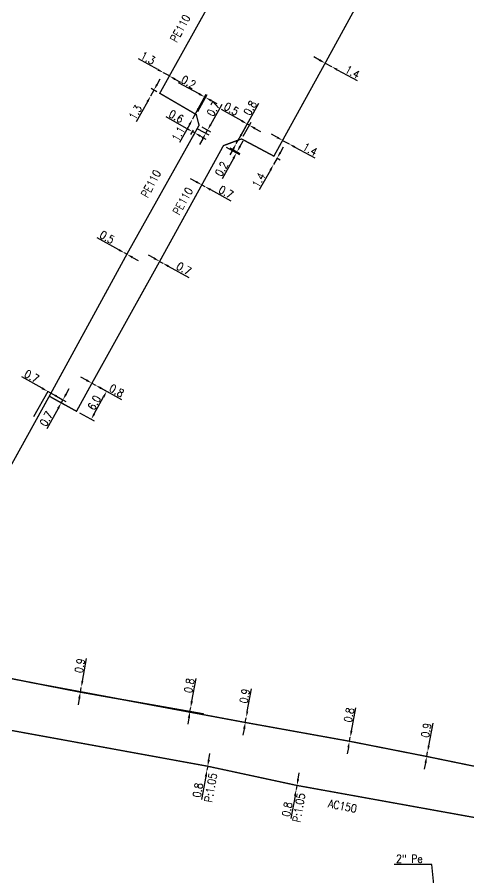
# Model space of a CAD drawing. Header units: millimetres. Extents: x 138988 to 140002, y 128990 to 130001.
# Drawn here: x 139828.3 to 139913, y 129604.9 to 129766.1 of the extents above; entities that cross this region are included whole.
import ezdxf

# ---------------------------------------------------------------- set-up
doc = ezdxf.new("R2010")
doc.units = ezdxf.units.MM
doc.header["$PDMODE"] = 34
doc.linetypes.add('L_25_AP', pattern=[2000, 1000, 1000])
doc.linetypes.add('L_25_PE', pattern=[2000, 1000, 1000])
doc.layers.get('Defpoints').update_dxf_attribs({"linetype": 'CONTINUOUS'})
doc.layers.add('L_150', color=1, linetype='CONTINUOUS')
doc.styles.get("Standard").update_dxf_attribs({"font": 'romans.shx', "width": 0.85})
doc.dimstyles.get("Standard").update_dxf_attribs({"dimtxt": 1.5, "dimasz": 1.2, "dimexe": 0.625, "dimexo": 0.625, "dimgap": 0.25, "dimtad": 1, "dimdec": 1, "dimzin": 0, "dimdsep": 46, "dimtxsty": 'Standard', "dimcen": -0.5, "dimadec": 0, "dimazin": 0, "dimtfac": 1, "dimtdec": 1, "dimtmove": 0, "dimatfit": 3, "dimfxl": 0, "dimtolj": 1, "dimtzin": 0, "dimarcsym": 0})

# ---------------------------------------------------------------- blocks, each defined once
blk = doc.blocks.new('*D270')
at = {"layer": 'Defpoints', "color": 0, "linetype": 'Continuous', "transparency": 16777216}
for p in [(139840.33, 129640.54), (139840.33, 129640.54), (139840.17, 129639.65)]:
    blk.add_point(p, dxfattribs=at)
at = {"layer": 'L_150', "color": 0, "linetype": 'Continuous', "lineweight": -2, "transparency": 16777216}
for p, q in [((139840.55, 129641.72), (139841.33, 129645.95)), ((139840.17, 129639.65), (139840.33, 129640.54)), ((139839.96, 129638.47), (139839.74, 129637.29))]:
    blk.add_line(p, q, dxfattribs=at)
at = {"layer": 'L_150', "color": 0, "linetype": 'Continuous', "transparency": 16777216}
for points in [[(139840.36, 129641.75), (139840.75, 129641.68), (139840.33, 129640.54)], [(139839.76, 129638.51), (139840.15, 129638.43), (139840.17, 129639.65)]]:
    blk.add_solid(points, dxfattribs=at)
at = {"layer": 'L_150', "color": 0, "linetype": 'Continuous', "transparency": 16777216, "insert": (139840.07, 129644.61), "char_height": 1.5, "attachment_point": 5, "rotation": 79.5834}
blk.add_mtext('\\A1;0.9', dxfattribs=at)
blk = doc.blocks.new('*D271')
at = {"layer": 'Defpoints', "color": 0, "linetype": 'Continuous', "transparency": 16777216}
for p in [(139860.85, 129636.76), (139860.85, 129636.76), (139860.71, 129636.03)]:
    blk.add_point(p, dxfattribs=at)
at = {"layer": 'L_150', "color": 0, "linetype": 'Continuous', "lineweight": -2, "transparency": 16777216}
for p, q in [((139861.07, 129637.94), (139861.86, 129642.24)), ((139860.71, 129636.03), (139860.85, 129636.76)), ((139860.5, 129634.85), (139860.28, 129633.67))]:
    blk.add_line(p, q, dxfattribs=at)
at = {"layer": 'L_150', "color": 0, "linetype": 'Continuous', "transparency": 16777216}
for points in [[(139860.87, 129637.98), (139861.26, 129637.91), (139860.85, 129636.76)], [(139860.3, 129634.88), (139860.69, 129634.81), (139860.71, 129636.03)]]:
    blk.add_solid(points, dxfattribs=at)
at = {"layer": 'L_150', "color": 0, "linetype": 'Continuous', "transparency": 16777216, "insert": (139860.59, 129640.87), "char_height": 1.5, "attachment_point": 5, "rotation": 79.5834}
blk.add_mtext('\\A1;0.8', dxfattribs=at)
blk = doc.blocks.new('*D283')
at = {"layer": 'Defpoints', "color": 0, "linetype": 'Continuous', "transparency": 16777216}
for p in [(139880.76, 129622.17), (139880.62, 129621.43), (139880.62, 129621.43)]:
    blk.add_point(p, dxfattribs=at)
at = {"layer": 'L_150', "color": 0, "linetype": 'Continuous', "lineweight": -2, "transparency": 16777216}
for p, q in [((139880.97, 129623.35), (139881.19, 129624.53)), ((139880.76, 129622.17), (139880.62, 129621.43)), ((139880.4, 129620.25), (139879.62, 129615.95))]:
    blk.add_line(p, q, dxfattribs=at)
at = {"layer": 'L_150', "color": 0, "linetype": 'Continuous', "transparency": 16777216}
for points in [[(139880.77, 129623.39), (139881.17, 129623.31), (139880.76, 129622.17)], [(139880.21, 129620.29), (139880.6, 129620.22), (139880.62, 129621.43)]]:
    blk.add_solid(points, dxfattribs=at)
at = {"layer": 'L_150', "color": 0, "linetype": 'Continuous', "transparency": 16777216, "insert": (139878.92, 129617.69), "char_height": 1.5, "attachment_point": 5, "rotation": 79.6126}
blk.add_mtext('\\A1;0.8', dxfattribs=at)
blk = doc.blocks.new('*D292')
at = {"layer": 'Defpoints', "color": 0, "linetype": 'Continuous', "transparency": 16777216}
for p in [(139871.08, 129633.97), (139871.24, 129634.85), (139871.24, 129634.85)]:
    blk.add_point(p, dxfattribs=at)
at = {"layer": 'L_150', "color": 0, "linetype": 'Continuous', "lineweight": -2, "transparency": 16777216}
for p, q in [((139871.45, 129636.04), (139872.23, 129640.27)), ((139871.08, 129633.97), (139871.24, 129634.85)), ((139870.86, 129632.79), (139870.64, 129631.61))]:
    blk.add_line(p, q, dxfattribs=at)
at = {"layer": 'L_150', "color": 0, "linetype": 'Continuous', "transparency": 16777216}
for points in [[(139871.26, 129636.07), (139871.65, 129636), (139871.24, 129634.85)], [(139870.66, 129632.83), (139871.06, 129632.75), (139871.08, 129633.97)]]:
    blk.add_solid(points, dxfattribs=at)
at = {"layer": 'L_150', "color": 0, "linetype": 'Continuous', "transparency": 16777216, "insert": (139870.97, 129638.93), "char_height": 1.5, "attachment_point": 5, "rotation": 79.5861}
blk.add_mtext('\\A1;0.9', dxfattribs=at)
blk = doc.blocks.new('*D293')
at = {"layer": 'Defpoints', "color": 0, "linetype": 'Continuous', "transparency": 16777216}
for p in [(139890.61, 129630.45), (139890.75, 129631.19), (139890.75, 129631.19)]:
    blk.add_point(p, dxfattribs=at)
at = {"layer": 'L_150', "color": 0, "linetype": 'Continuous', "lineweight": -2, "transparency": 16777216}
for p, q in [((139890.97, 129632.37), (139891.79, 129636.73)), ((139890.61, 129630.45), (139890.75, 129631.19)), ((139890.39, 129629.27), (139890.16, 129628.09))]:
    blk.add_line(p, q, dxfattribs=at)
at = {"layer": 'L_150', "color": 0, "linetype": 'Continuous', "transparency": 16777216}
for points in [[(139890.77, 129632.41), (139891.17, 129632.33), (139890.75, 129631.19)], [(139890.19, 129629.31), (139890.58, 129629.24), (139890.61, 129630.45)]]:
    blk.add_solid(points, dxfattribs=at)
at = {"layer": 'L_150', "color": 0, "linetype": 'Continuous', "transparency": 16777216, "insert": (139890.52, 129635.36), "char_height": 1.5, "attachment_point": 5, "rotation": 79.3149}
blk.add_mtext('\\A1;0.8', dxfattribs=at)
blk = doc.blocks.new('*D294')
at = {"layer": 'Defpoints', "color": 0, "linetype": 'Continuous', "transparency": 16777216}
for p in [(139905.08, 129627.6), (139905.24, 129628.44), (139905.24, 129628.44)]:
    blk.add_point(p, dxfattribs=at)
at = {"layer": 'L_150', "color": 0, "linetype": 'Continuous', "lineweight": -2, "transparency": 16777216}
for p, q in [((139905.46, 129629.62), (139906.27, 129633.85)), ((139905.08, 129627.6), (139905.24, 129628.44)), ((139904.85, 129626.43), (139904.63, 129625.25))]:
    blk.add_line(p, q, dxfattribs=at)
at = {"layer": 'L_150', "color": 0, "linetype": 'Continuous', "transparency": 16777216}
for points in [[(139905.26, 129629.66), (139905.66, 129629.58), (139905.24, 129628.44)], [(139904.66, 129626.46), (139905.05, 129626.39), (139905.08, 129627.6)]]:
    blk.add_solid(points, dxfattribs=at)
at = {"layer": 'L_150', "color": 0, "linetype": 'Continuous', "transparency": 16777216, "insert": (139904.99, 129632.51), "char_height": 1.5, "attachment_point": 5, "rotation": 79.2452}
blk.add_mtext('\\A1;0.9', dxfattribs=at)
blk = doc.blocks.new('*D454')
at = {"layer": 'Defpoints', "color": 0, "linetype": 'Continuous', "transparency": 16777216}
for p in [(139834.05, 129696.01), (139834.05, 129696.01), (139834.66, 129695.67)]:
    blk.add_point(p, dxfattribs=at)
at = {"layer": 'L_150', "color": 0, "linetype": 'Continuous', "lineweight": -2, "transparency": 16777216}
for p, q in [((139833, 129696.59), (139829.18, 129698.72)), ((139834.66, 129695.67), (139834.05, 129696.01)), ((139835.71, 129695.09), (139836.76, 129694.51))]:
    blk.add_line(p, q, dxfattribs=at)
at = {"layer": 'L_150', "color": 0, "linetype": 'Continuous', "transparency": 16777216}
for points in [[(139833.1, 129696.77), (139832.9, 129696.42), (139834.05, 129696.01)], [(139835.81, 129695.26), (139835.62, 129694.92), (139834.66, 129695.67)]]:
    blk.add_solid(points, dxfattribs=at)
at = {"layer": 'L_150', "color": 0, "linetype": 'Continuous', "transparency": 16777216, "insert": (139831.05, 129698.82), "char_height": 1.5, "attachment_point": 5, "rotation": 330.9665}
blk.add_mtext('\\A1;0.7', dxfattribs=at)
blk = doc.blocks.new('*D455')
at = {"layer": 'Defpoints', "color": 0, "linetype": 'Continuous', "transparency": 16777216}
for p in [(139834.05, 129696.01), (139834.35, 129695.1), (139836.9, 129694.43)]:
    blk.add_point(p, dxfattribs=at)
at = {"layer": 'L_150', "color": 0, "linetype": 'Continuous', "lineweight": -2, "transparency": 16777216}
for p, q in [((139837.48, 129695.48), (139838.06, 129696.53)), ((139834.6, 129695.71), (139837.44, 129694.13)), ((139834.89, 129694.8), (139837.13, 129693.56)), ((139836.9, 129694.43), (139836.58, 129693.86)), ((139836, 129692.81), (139833.88, 129688.99))]:
    blk.add_line(p, q, dxfattribs=at)
at = {"layer": 'L_150', "color": 0, "linetype": 'Continuous', "transparency": 16777216}
for points in [[(139837.31, 129695.58), (139837.65, 129695.38), (139836.9, 129694.43)], [(139835.82, 129692.91), (139836.17, 129692.71), (139836.58, 129693.86)]]:
    blk.add_solid(points, dxfattribs=at)
at = {"layer": 'L_150', "color": 0, "linetype": 'Continuous', "transparency": 16777216, "insert": (139833.77, 129690.86), "char_height": 1.5, "attachment_point": 5, "rotation": 60.9665}
blk.add_mtext('\\A1;0.7', dxfattribs=at)
blk = doc.blocks.new('*D456')
at = {"layer": 'Defpoints', "color": 0, "linetype": 'Continuous', "transparency": 16777216}
for p in [(139843, 129697.18), (139845.1, 129696.02), (139839.45, 129692.28)]:
    blk.add_point(p, dxfattribs=at)
at = {"layer": 'L_150', "color": 0, "linetype": 'Continuous', "lineweight": -2, "transparency": 16777216}
for p, q in [((139843.55, 129696.88), (139845.65, 129695.72)), ((139842.78, 129691.82), (139844.52, 129694.97)), ((139839.99, 129691.98), (139842.75, 129690.46))]:
    blk.add_line(p, q, dxfattribs=at)
at = {"layer": 'L_150', "color": 0, "linetype": 'Continuous', "transparency": 16777216}
for points in [[(139844.34, 129695.07), (139844.69, 129694.87), (139845.1, 129696.02)], [(139842.61, 129691.91), (139842.96, 129691.72), (139842.2, 129690.76)]]:
    blk.add_solid(points, dxfattribs=at)
at = {"layer": 'L_150', "color": 0, "linetype": 'Continuous', "transparency": 16777216, "insert": (139842.77, 129693.88), "char_height": 1.5, "attachment_point": 5, "rotation": 61.1523}
blk.add_mtext('\\A1;6.0', dxfattribs=at)
blk = doc.blocks.new('*D457')
at = {"layer": 'Defpoints', "color": 0, "linetype": 'Continuous', "transparency": 16777216}
for p in [(139842.34, 129697.54), (139843, 129697.18), (139843, 129697.18)]:
    blk.add_point(p, dxfattribs=at)
at = {"layer": 'L_150', "color": 0, "linetype": 'Continuous', "lineweight": -2, "transparency": 16777216}
for p, q in [((139841.29, 129698.12), (139840.24, 129698.7)), ((139842.34, 129697.54), (139843, 129697.18)), ((139844.05, 129696.6), (139847.88, 129694.49))]:
    blk.add_line(p, q, dxfattribs=at)
at = {"layer": 'L_150', "color": 0, "linetype": 'Continuous', "transparency": 16777216}
for points in [[(139841.39, 129698.29), (139841.19, 129697.94), (139842.34, 129697.54)], [(139844.15, 129696.77), (139843.95, 129696.42), (139843, 129697.18)]]:
    blk.add_solid(points, dxfattribs=at)
at = {"layer": 'L_150', "color": 0, "linetype": 'Continuous', "transparency": 16777216, "insert": (139846.97, 129696.13), "char_height": 1.5, "attachment_point": 5, "rotation": 331.152}
blk.add_mtext('\\A1;0.8', dxfattribs=at)
blk = doc.blocks.new('*D458')
at = {"layer": 'Defpoints', "color": 0, "linetype": 'Continuous', "transparency": 16777216}
for p in [(139848.45, 129721.94), (139848.88, 129721.7), (139848.88, 129721.7)]:
    blk.add_point(p, dxfattribs=at)
at = {"layer": 'L_150', "color": 0, "linetype": 'Continuous', "lineweight": -2, "transparency": 16777216}
for p, q in [((139847.4, 129722.53), (139843.31, 129724.79)), ((139848.75, 129722.49), (139848.75, 129722.49)), ((139848.88, 129721.7), (139848.45, 129721.94)), ((139849.93, 129721.12), (139850.98, 129720.54))]:
    blk.add_line(p, q, dxfattribs=at)
at = {"layer": 'L_150', "color": 0, "linetype": 'Continuous', "transparency": 16777216}
for points in [[(139847.49, 129722.7), (139847.3, 129722.35), (139848.45, 129721.94)], [(139850.03, 129721.29), (139849.84, 129720.94), (139848.88, 129721.7)]]:
    blk.add_solid(points, dxfattribs=at)
at = {"layer": 'L_150', "color": 0, "linetype": 'Continuous', "transparency": 16777216, "insert": (139845.18, 129724.9), "char_height": 1.5, "attachment_point": 5, "rotation": 330.968}
blk.add_mtext('\\A1;0.5', dxfattribs=at)
blk = doc.blocks.new('*D459')
at = {"layer": 'Defpoints', "color": 0, "linetype": 'Continuous', "transparency": 16777216}
for p in [(139861.13, 129744.7), (139861.59, 129745.52), (139862.07, 129745.25)]:
    blk.add_point(p, dxfattribs=at)
at = {"layer": 'L_150', "color": 0, "linetype": 'Continuous', "lineweight": -2, "transparency": 16777216}
for p, q in [((139860.08, 129745.29), (139856.27, 129747.42)), ((139861.28, 129744.98), (139860.82, 129744.16)), ((139861.61, 129744.43), (139861.13, 129744.7)), ((139861.76, 129744.71), (139861.3, 129743.89)), ((139862.66, 129743.85), (139863.7, 129743.26))]:
    blk.add_line(p, q, dxfattribs=at)
at = {"layer": 'L_150', "color": 0, "linetype": 'Continuous', "transparency": 16777216}
for points in [[(139860.18, 129745.46), (139859.99, 129745.11), (139861.13, 129744.7)], [(139862.75, 129744.02), (139862.56, 129743.67), (139861.61, 129744.43)]]:
    blk.add_solid(points, dxfattribs=at)
at = {"layer": 'L_150', "color": 0, "linetype": 'Continuous', "transparency": 16777216, "insert": (139858.14, 129747.52), "char_height": 1.5, "attachment_point": 5, "rotation": 330.7573}
blk.add_mtext('\\A1;0.6', dxfattribs=at)
blk = doc.blocks.new('*D460')
at = {"layer": 'Defpoints', "color": 0, "linetype": 'Continuous', "transparency": 16777216}
for p in [(139861.59, 129745.52), (139862.41, 129745.86), (139863.67, 129744.36)]:
    blk.add_point(p, dxfattribs=at)
at = {"layer": 'L_150', "color": 0, "linetype": 'Continuous', "lineweight": -2, "transparency": 16777216}
for p, q in [((139864.6, 129746.01), (139866.74, 129749.83)), ((139862.13, 129745.22), (139864.22, 129744.05)), ((139862.96, 129745.56), (139864.56, 129744.66)), ((139863.67, 129744.36), (139864.01, 129744.97)), ((139863.09, 129743.31), (139862.5, 129742.26))]:
    blk.add_line(p, q, dxfattribs=at)
at = {"layer": 'L_150', "color": 0, "linetype": 'Continuous', "transparency": 16777216}
for points in [[(139864.43, 129746.11), (139864.77, 129745.92), (139864.01, 129744.97)], [(139862.91, 129743.41), (139863.26, 129743.21), (139863.67, 129744.36)]]:
    blk.add_solid(points, dxfattribs=at)
at = {"layer": 'L_150', "color": 0, "linetype": 'Continuous', "transparency": 16777216, "insert": (139865.09, 129748.93), "char_height": 1.5, "attachment_point": 5, "rotation": 60.7573}
blk.add_mtext('\\A1;0.7', dxfattribs=at)
blk = doc.blocks.new('*D461')
at = {"layer": 'Defpoints', "color": 0, "linetype": 'Continuous', "transparency": 16777216}
for p in [(139861.71, 129747.98), (139861.18, 129747.01), (139861.18, 129747.01)]:
    blk.add_point(p, dxfattribs=at)
at = {"layer": 'L_150', "color": 0, "linetype": 'Continuous', "lineweight": -2, "transparency": 16777216}
for p, q in [((139862.29, 129749.03), (139862.87, 129750.08)), ((139861.71, 129747.98), (139861.18, 129747.01)), ((139860.61, 129745.96), (139858.76, 129742.61))]:
    blk.add_line(p, q, dxfattribs=at)
at = {"layer": 'L_150', "color": 0, "linetype": 'Continuous', "transparency": 16777216}
for points in [[(139862.11, 129749.13), (139862.47, 129748.93), (139861.71, 129747.98)], [(139860.43, 129746.06), (139860.78, 129745.87), (139861.18, 129747.01)]]:
    blk.add_solid(points, dxfattribs=at)
at = {"layer": 'L_150', "color": 0, "linetype": 'Continuous', "transparency": 16777216, "insert": (139858.52, 129744.24), "char_height": 1.5, "attachment_point": 5, "rotation": 61.2222}
blk.add_mtext('\\A1;1.1', dxfattribs=at)
blk = doc.blocks.new('*D462')
at = {"layer": 'Defpoints', "color": 0, "linetype": 'Continuous', "transparency": 16777216}
for p in [(139863.46, 129751.17), (139861.18, 129747.01), (139861.89, 129747.88)]:
    blk.add_point(p, dxfattribs=at)
at = {"layer": 'L_150', "color": 0, "linetype": 'Continuous', "lineweight": -2, "transparency": 16777216}
for p, q in [((139862.41, 129751.74), (139858.58, 129753.85)), ((139861.48, 129747.56), (139863.76, 129751.71)), ((139862.19, 129748.43), (139863.94, 129751.62)), ((139863.64, 129751.07), (139863.46, 129751.17)), ((139864.69, 129750.49), (139865.74, 129749.92))]:
    blk.add_line(p, q, dxfattribs=at)
at = {"layer": 'L_150', "color": 0, "linetype": 'Continuous', "transparency": 16777216}
for points in [[(139862.51, 129751.92), (139862.32, 129751.57), (139863.46, 129751.17)], [(139864.79, 129750.67), (139864.59, 129750.32), (139863.64, 129751.07)]]:
    blk.add_solid(points, dxfattribs=at)
at = {"layer": 'L_150', "color": 0, "linetype": 'Continuous', "transparency": 16777216, "insert": (139860.45, 129753.96), "char_height": 1.5, "attachment_point": 5, "rotation": 331.2222}
blk.add_mtext('\\A1;0.2', dxfattribs=at)
blk = doc.blocks.new('*D463')
at = {"layer": 'Defpoints', "color": 0, "linetype": 'Continuous', "transparency": 16777216}
for p in [(139853.33, 129751.33), (139853.33, 129751.33), (139855.05, 129751.86)]:
    blk.add_point(p, dxfattribs=at)
at = {"layer": 'L_150', "color": 0, "linetype": 'Continuous', "lineweight": -2, "transparency": 16777216}
for p, q in [((139854.54, 129753.52), (139855.12, 129754.57)), ((139854.5, 129752.16), (139853.41, 129752.77)), ((139853.96, 129752.47), (139853.33, 129751.33)), ((139852.74, 129750.28), (139850.64, 129746.5))]:
    blk.add_line(p, q, dxfattribs=at)
at = {"layer": 'L_150', "color": 0, "linetype": 'Continuous', "transparency": 16777216}
for points in [[(139854.36, 129753.61), (139854.71, 129753.42), (139853.96, 129752.47)], [(139852.57, 129750.38), (139852.92, 129750.18), (139853.33, 129751.33)]]:
    blk.add_solid(points, dxfattribs=at)
at = {"layer": 'L_150', "color": 0, "linetype": 'Continuous', "transparency": 16777216, "insert": (139850.49, 129748.29), "char_height": 1.5, "attachment_point": 5, "rotation": 60.973}
blk.add_mtext('\\A1;1.3', dxfattribs=at)
blk = doc.blocks.new('*D464')
at = {"layer": 'Defpoints', "color": 0, "linetype": 'Continuous', "transparency": 16777216}
for p in [(139855.75, 129755.71), (139855.75, 129755.71), (139856.85, 129755.1)]:
    blk.add_point(p, dxfattribs=at)
at = {"layer": 'L_150', "color": 0, "linetype": 'Continuous', "lineweight": -2, "transparency": 16777216}
for p, q in [((139854.7, 129756.29), (139851.04, 129758.32)), ((139856.85, 129755.1), (139855.75, 129755.71)), ((139857.89, 129754.52), (139858.94, 129753.94))]:
    blk.add_line(p, q, dxfattribs=at)
at = {"layer": 'L_150', "color": 0, "linetype": 'Continuous', "transparency": 16777216}
for points in [[(139854.8, 129756.46), (139854.61, 129756.11), (139855.75, 129755.71)], [(139857.99, 129754.69), (139857.8, 129754.34), (139856.85, 129755.1)]]:
    blk.add_solid(points, dxfattribs=at)
at = {"layer": 'L_150', "color": 0, "linetype": 'Continuous', "transparency": 16777216, "insert": (139852.83, 129758.47), "char_height": 1.5, "attachment_point": 5, "rotation": 330.9736}
blk.add_mtext('\\A1;1.3', dxfattribs=at)
blk = doc.blocks.new('*D465')
at = {"layer": 'Defpoints', "color": 0, "linetype": 'Continuous', "transparency": 16777216}
for p in [(139855.03, 129720.36), (139855.6, 129720.05), (139855.6, 129720.05)]:
    blk.add_point(p, dxfattribs=at)
at = {"layer": 'L_150', "color": 0, "linetype": 'Continuous', "lineweight": -2, "transparency": 16777216}
for p, q in [((139853.98, 129720.94), (139852.92, 129721.52)), ((139855.03, 129720.36), (139855.6, 129720.05)), ((139856.65, 129719.47), (139860.48, 129717.36))]:
    blk.add_line(p, q, dxfattribs=at)
at = {"layer": 'L_150', "color": 0, "linetype": 'Continuous', "transparency": 16777216}
for points in [[(139854.07, 129721.12), (139853.88, 129720.77), (139855.03, 129720.36)], [(139856.74, 129719.64), (139856.55, 129719.29), (139855.6, 129720.05)]]:
    blk.add_solid(points, dxfattribs=at)
at = {"layer": 'L_150', "color": 0, "linetype": 'Continuous', "transparency": 16777216, "insert": (139859.57, 129719), "char_height": 1.5, "attachment_point": 5, "rotation": 331.1513}
blk.add_mtext('\\A1;0.7', dxfattribs=at)
blk = doc.blocks.new('*D466')
at = {"layer": 'Defpoints', "color": 0, "linetype": 'Continuous', "transparency": 16777216}
for p in [(139862.93, 129734.7), (139863.5, 129734.39), (139863.5, 129734.39)]:
    blk.add_point(p, dxfattribs=at)
at = {"layer": 'L_150', "color": 0, "linetype": 'Continuous', "lineweight": -2, "transparency": 16777216}
for p, q in [((139861.87, 129735.28), (139860.82, 129735.86)), ((139862.93, 129734.7), (139863.5, 129734.39)), ((139864.55, 129733.81), (139868.38, 129731.7))]:
    blk.add_line(p, q, dxfattribs=at)
at = {"layer": 'L_150', "color": 0, "linetype": 'Continuous', "transparency": 16777216}
for points in [[(139861.97, 129735.46), (139861.78, 129735.11), (139862.93, 129734.7)], [(139864.64, 129733.98), (139864.45, 129733.63), (139863.5, 129734.39)]]:
    blk.add_solid(points, dxfattribs=at)
at = {"layer": 'L_150', "color": 0, "linetype": 'Continuous', "transparency": 16777216, "insert": (139867.47, 129733.34), "char_height": 1.5, "attachment_point": 5, "rotation": 331.1513}
blk.add_mtext('\\A1;0.7', dxfattribs=at)
blk = doc.blocks.new('*D467')
at = {"layer": 'Defpoints', "color": 0, "linetype": 'Continuous', "transparency": 16777216}
for p in [(139866.98, 129742.05), (139867.64, 129741.92), (139869.53, 129740.88)]:
    blk.add_point(p, dxfattribs=at)
at = {"layer": 'L_150', "color": 0, "linetype": 'Continuous', "lineweight": -2, "transparency": 16777216}
for p, q in [((139867.52, 129741.75), (139869.98, 129740.4)), ((139868.19, 129741.61), (139870.07, 129740.58)), ((139870.11, 129741.93), (139870.69, 129742.98)), ((139869.53, 129740.88), (139869.43, 129740.7)), ((139868.85, 129739.65), (139866.74, 129735.82))]:
    blk.add_line(p, q, dxfattribs=at)
at = {"layer": 'L_150', "color": 0, "linetype": 'Continuous', "transparency": 16777216}
for points in [[(139869.93, 129742.03), (139870.28, 129741.83), (139869.53, 129740.88)], [(139868.68, 129739.75), (139869.03, 129739.55), (139869.43, 129740.7)]]:
    blk.add_solid(points, dxfattribs=at)
at = {"layer": 'L_150', "color": 0, "linetype": 'Continuous', "transparency": 16777216, "insert": (139866.63, 129737.69), "char_height": 1.5, "attachment_point": 5, "rotation": 61.1523}
blk.add_mtext('\\A1;0.2', dxfattribs=at)
blk = doc.blocks.new('*D468')
at = {"layer": 'Defpoints', "color": 0, "linetype": 'Continuous', "transparency": 16777216}
for p in [(139869.76, 129743.09), (139869.39, 129742.44), (139869.39, 129742.44)]:
    blk.add_point(p, dxfattribs=at)
at = {"layer": 'L_150', "color": 0, "linetype": 'Continuous', "lineweight": -2, "transparency": 16777216}
for p, q in [((139870.35, 129744.14), (139873.64, 129749.99)), ((139869.39, 129742.44), (139869.76, 129743.09)), ((139868.8, 129741.39), (139868.21, 129740.35))]:
    blk.add_line(p, q, dxfattribs=at)
at = {"layer": 'L_150', "color": 0, "linetype": 'Continuous', "transparency": 16777216}
for points in [[(139870.17, 129744.23), (139870.52, 129744.04), (139869.76, 129743.09)], [(139868.63, 129741.49), (139868.98, 129741.29), (139869.39, 129742.44)]]:
    blk.add_solid(points, dxfattribs=at)
at = {"layer": 'L_150', "color": 0, "linetype": 'Continuous', "transparency": 16777216, "insert": (139871.99, 129749.1), "char_height": 1.5, "attachment_point": 5, "rotation": 60.6208}
blk.add_mtext('\\A1;0.8', dxfattribs=at)
blk = doc.blocks.new('*D469')
at = {"layer": 'Defpoints', "color": 0, "linetype": 'Continuous', "transparency": 16777216}
for p in [(139871.45, 129746.1), (139870.39, 129743.3), (139869.39, 129742.44)]:
    blk.add_point(p, dxfattribs=at)
at = {"layer": 'L_150', "color": 0, "linetype": 'Continuous', "lineweight": -2, "transparency": 16777216}
for p, q in [((139870.4, 129746.68), (139866.59, 129748.83)), ((139869.7, 129742.98), (139871.76, 129746.64)), ((139870.7, 129743.84), (139872.15, 129746.42)), ((139871.84, 129745.87), (139871.45, 129746.1)), ((139872.89, 129745.29), (139873.93, 129744.7))]:
    blk.add_line(p, q, dxfattribs=at)
at = {"layer": 'L_150', "color": 0, "linetype": 'Continuous', "transparency": 16777216}
for points in [[(139870.5, 129746.86), (139870.31, 129746.51), (139871.45, 129746.1)], [(139872.99, 129745.46), (139872.79, 129745.11), (139871.84, 129745.87)]]:
    blk.add_solid(points, dxfattribs=at)
at = {"layer": 'L_150', "color": 0, "linetype": 'Continuous', "transparency": 16777216, "insert": (139868.47, 129748.92), "char_height": 1.5, "attachment_point": 5, "rotation": 330.6229}
blk.add_mtext('\\A1;0.5', dxfattribs=at)
blk = doc.blocks.new('*D470')
at = {"layer": 'Defpoints', "color": 0, "linetype": 'Continuous', "transparency": 16777216}
for p in [(139878.07, 129743.04), (139879.3, 129742.36), (139879.3, 129742.36)]:
    blk.add_point(p, dxfattribs=at)
at = {"layer": 'L_150', "color": 0, "linetype": 'Continuous', "lineweight": -2, "transparency": 16777216}
for p, q in [((139877.02, 129743.61), (139875.97, 129744.19)), ((139878.07, 129743.04), (139879.3, 129742.36)), ((139880.35, 129741.79), (139884.08, 129739.75))]:
    blk.add_line(p, q, dxfattribs=at)
at = {"layer": 'L_150', "color": 0, "linetype": 'Continuous', "transparency": 16777216}
for points in [[(139877.11, 129743.79), (139876.92, 129743.44), (139878.07, 129743.04)], [(139880.45, 129741.96), (139880.26, 129741.61), (139879.3, 129742.36)]]:
    blk.add_solid(points, dxfattribs=at)
at = {"layer": 'L_150', "color": 0, "linetype": 'Continuous', "transparency": 16777216, "insert": (139883.22, 129741.36), "char_height": 1.5, "attachment_point": 5, "rotation": 331.2946}
blk.add_mtext('\\A1;1.4', dxfattribs=at)
blk = doc.blocks.new('*D471')
at = {"layer": 'Defpoints', "color": 0, "linetype": 'Continuous', "transparency": 16777216}
for p in [(139886.05, 129757.51), (139887.24, 129756.86), (139887.24, 129756.86)]:
    blk.add_point(p, dxfattribs=at)
at = {"layer": 'L_150', "color": 0, "linetype": 'Continuous', "lineweight": -2, "transparency": 16777216}
for p, q in [((139885, 129758.08), (139883.95, 129758.66)), ((139886.05, 129757.51), (139887.24, 129756.86)), ((139888.29, 129756.28), (139892.02, 129754.24))]:
    blk.add_line(p, q, dxfattribs=at)
at = {"layer": 'L_150', "color": 0, "linetype": 'Continuous', "transparency": 16777216}
for points in [[(139885.1, 129758.26), (139884.9, 129757.91), (139886.05, 129757.51)], [(139888.39, 129756.46), (139888.19, 129756.11), (139887.24, 129756.86)]]:
    blk.add_solid(points, dxfattribs=at)
at = {"layer": 'L_150', "color": 0, "linetype": 'Continuous', "transparency": 16777216, "insert": (139891.16, 129755.85), "char_height": 1.5, "attachment_point": 5, "rotation": 331.2949}
blk.add_mtext('\\A1;1.4', dxfattribs=at)
blk = doc.blocks.new('*D543')
at = {"layer": 'Defpoints', "color": 0, "linetype": 'Continuous', "transparency": 16777216}
for p in [(139864.03, 129625.77), (139863.89, 129625.03), (139863.89, 129625.03)]:
    blk.add_point(p, dxfattribs=at)
at = {"layer": 'L_150', "color": 0, "linetype": 'Continuous', "lineweight": -2, "transparency": 16777216}
for p, q in [((139864.24, 129626.95), (139864.46, 129628.13)), ((139864.03, 129625.77), (139863.89, 129625.03)), ((139863.68, 129623.85), (139862.89, 129619.55))]:
    blk.add_line(p, q, dxfattribs=at)
at = {"layer": 'L_150', "color": 0, "linetype": 'Continuous', "transparency": 16777216}
for points in [[(139864.05, 129626.98), (139864.44, 129626.91), (139864.03, 129625.77)], [(139863.48, 129623.88), (139863.87, 129623.81), (139863.89, 129625.03)]]:
    blk.add_solid(points, dxfattribs=at)
at = {"layer": 'L_150', "color": 0, "linetype": 'Continuous', "transparency": 16777216, "insert": (139862.19, 129621.29), "char_height": 1.5, "attachment_point": 5, "rotation": 79.607}
blk.add_mtext('\\A1;0.8', dxfattribs=at)
blk = doc.blocks.new('*D546')
at = {"layer": 'Defpoints', "color": 0, "linetype": 'Continuous', "transparency": 16777216}
for p in [(139876.44, 129740.08), (139876.37, 129738.51), (139876.37, 129738.51)]:
    blk.add_point(p, dxfattribs=at)
at = {"layer": 'L_150', "color": 0, "linetype": 'Continuous', "lineweight": -2, "transparency": 16777216}
for p, q in [((139877.65, 129740.77), (139878.24, 129741.82)), ((139877.06, 129739.73), (139876.37, 129738.51)), ((139876.98, 129739.77), (139877.6, 129739.42)), ((139875.78, 129737.46), (139873.7, 129733.76))]:
    blk.add_line(p, q, dxfattribs=at)
at = {"layer": 'L_150', "color": 0, "linetype": 'Continuous', "transparency": 16777216}
for points in [[(139877.47, 129740.87), (139877.82, 129740.67), (139877.06, 129739.73)], [(139875.61, 129737.56), (139875.96, 129737.36), (139876.37, 129738.51)]]:
    blk.add_solid(points, dxfattribs=at)
at = {"layer": 'L_150', "color": 0, "linetype": 'Continuous', "transparency": 16777216, "insert": (139873.58, 129735.58), "char_height": 1.5, "attachment_point": 5, "rotation": 60.6208}
blk.add_mtext('\\A1;1.4', dxfattribs=at)

msp = doc.modelspace()

# ---------------------------------------------------------------- linework, layer by layer
at = {"layer": 'L_150', "linetype": 'L_25_PE'}
msp.add_line((139834.05, 129696.01), (139831.39, 129691.22), dxfattribs=at)
at = {"layer": 'L_150', "linetype": 'L_25_PE', "const_width": 0.25, "flags": 128}
for points in [[(139895.25, 129824.2), (139881.35, 129799.05), (139868.57, 129776.13), (139856.85, 129755.1), (139855.05, 129751.86), (139861.71, 129747.98), (139861.89, 129747.88), (139862.41, 129745.86), (139862.07, 129745.25), (139848.88, 129721.7), (139834.66, 129695.67), (139825.39, 129678.9), (139816.66, 129663.36), (139808.04, 129647.91)], [(139920.88, 129820.16), (139920.77, 129819.96), (139920.51, 129819.7), (139913.57, 129807.54), (139908.56, 129798.39), (139898.71, 129780.61), (139886.05, 129757.51), (139878.07, 129743.04), (139876.44, 129740.08), (139870.39, 129743.3), (139869.76, 129743.09), (139866.98, 129742.05), (139862.93, 129734.7), (139855.03, 129720.36), (139842.25, 129697.38), (139839.45, 129692.28), (139834.35, 129695.1)]]:
    msp.add_lwpolyline(points, dxfattribs=at)
at = {"layer": 'L_150', "linetype": 'L_25_AP', "const_width": 0.25, "flags": 128}
for points in [[(139830.61, 129641.51), (139871.08, 129633.97), (139890.61, 129630.45), (139905.08, 129627.6), (139916.81, 129625.19), (139942.63, 129620.42), (139953.99, 129618.38), (139965.84, 129616.13), (139968.58, 129617.48), (139968.99, 129619.82), (139969.24, 129621.22), (139969.42, 129622.2), (139969.49, 129622.56), (139969.49, 129622.56), (139969.78, 129624.83), (139970.02, 129625.74), (139970.1, 129625.92), (139972.04, 129630.23), (139979.56, 129645.04), (139993.88, 129670.7), (139996.26, 129674.98), (139996.55, 129675.51)], [(139863.31, 129635.57), (139860.71, 129636.03), (139840.17, 129639.65), (139823.4, 129642.94), (139801.08, 129647.22), (139781.95, 129650.39), (139774.24, 129651.9), (139773.55, 129651.54), (139771.61, 129651.9), (139749.83, 129655.86)], [(139702.23, 129653.14), (139711.16, 129652.08), (139711.16, 129652.08), (139727.21, 129649.08), (139727.21, 129649.08), (139747.88, 129645.75), (139764.51, 129643.06), (139798.73, 129636.85), (139800.46, 129636.85), (139801.89, 129637.29), (139825.76, 129632.75), (139864.03, 129625.77), (139864.03, 129625.77), (139880.76, 129622.17), (139915.49, 129615.9), (139929.55, 129613.05), (139952.59, 129609.05), (139954.35, 129608.72), (139955.81, 129606.27), (139956.71, 129597.94)]]:
    msp.add_lwpolyline(points, dxfattribs=at)

# ---------------------------------------------------------------- texts
at = {"layer": 'L_150', "linetype": 'Continuous', "width": 0.85}
for s, rotation, p in [('PE110', 60.973, (139858.21, 129761.27)), ('PE110', 61.8509, (139852.77, 129732.16)), ('PE110', 60.9347, (139858.69, 129728.9)), ('AC150', 348.7186, (139886.5, 129618.1))]:
    msp.add_text(s, height=1.5, rotation=rotation, dxfattribs=at).set_placement(p)
at = {"layer": 'L_150', "linetype": 'Continuous', "char_height": 1.5, "attachment_point": 1, "rotation": 80.1656}
for insert in [(139863.38, 129619.16), (139879.9, 129615.42)]:
    msp.add_mtext('P:1.05', dxfattribs=dict(at, insert=insert))
at = {"layer": 'L_150', "linetype": 'Continuous', "insert": (139904.31, 129608.44), "char_height": 1.5, "attachment_point": 6}
msp.add_mtext('\\A1;2" Pe', dxfattribs=at)

# ---------------------------------------------------------------- dimensions: what is measured, and where the dimension line sits
at = {"layer": 'L_150', "linetype": 'Continuous'}
for base, p1, p2, angle, picture, middle in [((139855.75, 129755.71), (139856.85, 129755.1), (139855.75, 129755.71), 330.9736, '*D464', (139852.35, 129757.6)), ((139887.24, 129756.86), (139886.05, 129757.51), (139887.24, 129756.86), 151.2949, '*D471', (139890.68, 129754.97)), ((139853.33, 129751.33), (139855.05, 129751.86), (139853.33, 129751.33), 60.973, '*D463', (139851.37, 129747.8)), ((139863.46, 129751.17), (139861.89, 129747.88), (139861.18, 129747.01), 331.2222, '*D462', (139859.97, 129753.09)), ((139861.18, 129747.01), (139861.71, 129747.98), (139861.18, 129747.01), 61.2222, '*D461', (139859.4, 129743.76)), ((139863.67, 129744.36), (139862.41, 129745.86), (139861.59, 129745.52), 60.7573, '*D460', (139865.96, 129748.44)), ((139871.45, 129746.1), (139870.39, 129743.3), (139869.39, 129742.44), 330.6229, '*D469', (139867.98, 129748.05)), ((139869.39, 129742.437), (139869.7579, 129743.0905), (139869.39, 129742.437), 60.6208, '*D468', (139872.8622, 129748.6044)), ((139861.13, 129744.7), (139862.07, 129745.25), (139861.59, 129745.52), 330.7573, '*D459', (139857.65, 129746.65)), ((139879.3, 129742.36), (139878.07, 129743.04), (139879.3, 129742.36), 151.2946, '*D470', (139882.74, 129740.48)), ((139869.53, 129740.88), (139866.98, 129742.05), (139867.64, 129741.92), 241.1523, '*D467', (139867.51, 129737.21)), ((139876.37, 129738.51), (139876.44, 129740.08), (139876.37, 129738.51), 60.6208, '*D546', (139874.45, 129735.09)), ((139863.495222, 129734.387877), (139862.925889, 129734.701501), (139863.495222, 129734.387877), 151.151303, '*D466', (139866.986297, 129732.464777)), ((139848.88, 129721.7), (139848.45, 129721.94), (139848.88, 129721.7), 150.968, '*D458', (139844.7, 129724.02)), ((139855.596, 129720.048), (139855.026667, 129720.361624), (139855.596, 129720.048), 151.151303, '*D465', (139859.087075, 129718.1249)), ((139834.05, 129696.01), (139834.66, 129695.67), (139834.05, 129696.01), 330.9665, '*D454', (139830.57, 129697.95)), ((139843, 129697.18), (139842.34, 129697.54), (139843, 129697.18), 151.152, '*D457', (139846.49, 129695.25)), ((139836.9, 129694.43), (139834.35, 129695.1), (139834.05, 129696.01), 240.9665, '*D455', (139834.65, 129690.38)), ((139845.1, 129696.02), (139839.45, 129692.28), (139843, 129697.18), 241.1523, '*D456', (139843.65, 129693.39)), ((139840.33, 129640.54), (139840.17, 129639.65), (139840.33, 129640.54), 259.5834, '*D270', (139841.05, 129644.43)), ((139860.85, 129636.76), (139860.71, 129636.03), (139860.85, 129636.76), 259.5834, '*D271', (139861.57, 129640.68)), ((139871.24, 129634.85), (139871.08, 129633.97), (139871.24, 129634.85), 259.5861, '*D292', (139871.95, 129638.75)), ((139890.75, 129631.19), (139890.61, 129630.45), (139890.75, 129631.19), 259.3149, '*D293', (139891.5, 129635.18)), ((139905.24, 129628.44), (139905.08, 129627.6), (139905.24, 129628.44), 259.2452, '*D294', (139905.98, 129632.32)), ((139863.89, 129625.03), (139864.03, 129625.77), (139863.89, 129625.03), 79.607, '*D543', (139863.17, 129621.11)), ((139880.62, 129621.43), (139880.76, 129622.17), (139880.62, 129621.43), 79.6126, '*D283', (139879.9, 129617.51))]:
    dim = msp.add_linear_dim(base=base, p1=p1, p2=p2, angle=angle, dimstyle='Standard', dxfattribs=at)
    dim.commit()
    dim.dimension.update_dxf_attribs({"geometry": picture, "text_midpoint": middle, "dimtype": 160})

# ---------------------------------------------------------------- leaders
at = {"layer": 'L_150', "linetype": 'Continuous', "annotation_type": 0, "has_hookline": 1, "hookline_direction": 1, "text_width": 5.34}
msp.add_leader([(139912.67, 129593.42), (139907.32, 129594.74), (139906.01, 129607.35), (139904.51, 129607.35)], dimstyle='Standard', override={"dimtxt": 1.5, "dimasz": 1.5, "dimgap": 0.2, "dimtad": 3, "dimtofl": 0}, dxfattribs=at)

doc.saveas('drawing.dxf')
